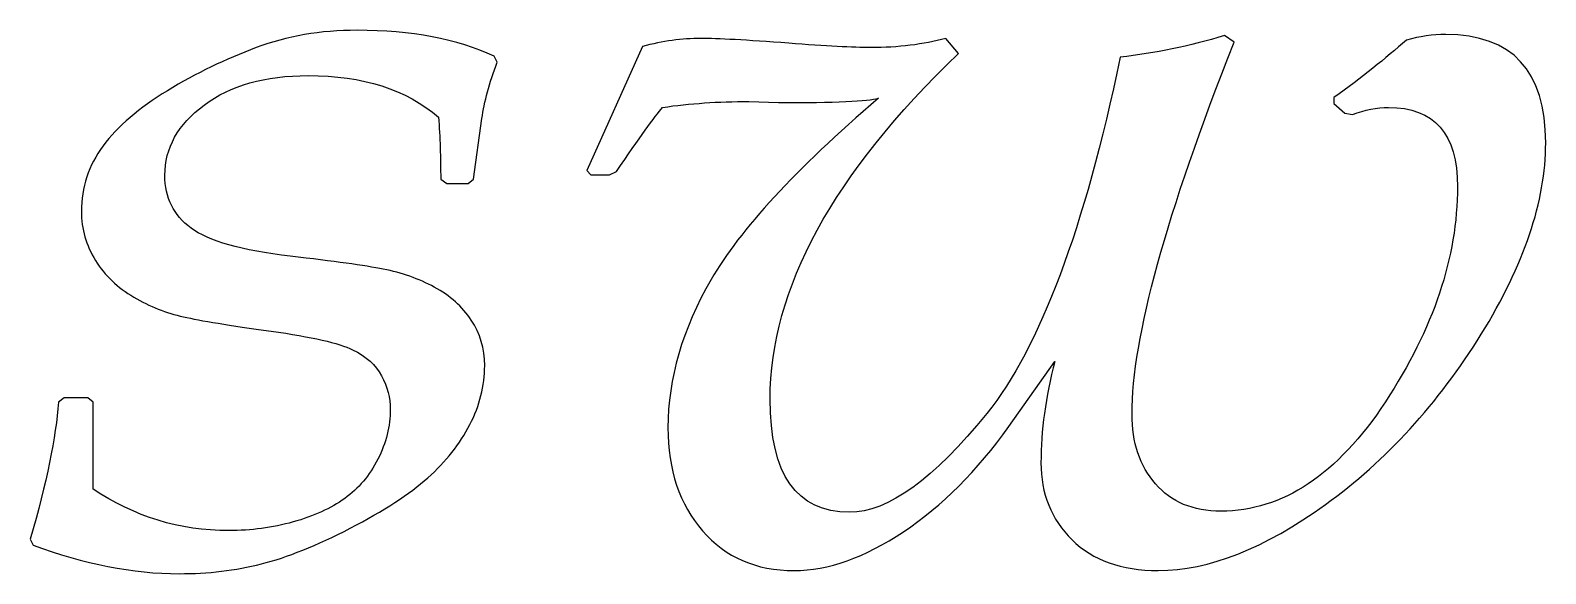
# Model space of a CAD drawing. Header units: millimetres. Extents: x -130 to 142, y -87 to 88.
# Drawn here: x -13.04 to 5.89, y 53.05 to 59.84 of the extents above; entities that cross this region are included whole.
import ezdxf

# ---------------------------------------------------------------- set-up
doc = ezdxf.new("R2010")
doc.units = ezdxf.units.MM
doc.header["$MEASUREMENT"] = 0
doc.layers.add('21', color=7, linetype='Continuous')

msp = doc.modelspace()

# ---------------------------------------------------------------- linework, layer by layer
at = {"layer": '21', "color": 250}
for points in [[(-13.035, 53.4832), (-12.8323, 54.1933), (-12.7148, 54.7632), (-12.6824, 55.1952), (-12.6824, 55.1952), (-12.6824, 55.1952), (-12.6118, 55.248), (-12.6118, 55.248), (-12.6118, 55.248), (-12.6118, 55.248), (-12.3179, 55.248), (-12.3179, 55.248), (-12.3179, 55.248), (-12.3179, 55.248), (-12.2504, 55.1952), (-12.2504, 55.1952), (-12.2504, 55.1952), (-12.2504, 55.1952), (-12.2504, 54.1105), (-12.2504, 54.1105), (-12.2504, 54.1105), (-11.733, 53.7635), (-11.1687, 53.5912), (-10.5543, 53.5912), (-10.5543, 53.5912), (-10.2781, 53.5912), (-10.0106, 53.6279), (-9.752, 53.6992), (-9.752, 53.6992), (-9.4962, 53.7704), (-9.2788, 53.8692), (-9.1083, 53.9933), (-9.1083, 53.9933), (-8.9348, 54.1151), (-8.7967, 54.2806), (-8.6939, 54.4828), (-8.6939, 54.4828), (-8.5909, 54.6873), (-8.5381, 54.8964), (-8.5381, 55.1056), (-8.5381, 55.1056), (-8.5381, 55.2503), (-8.5762, 55.3882), (-8.6468, 55.5238), (-8.6468, 55.5238), (-8.7174, 55.6594), (-8.8379, 55.7674), (-9.0084, 55.8501), (-9.0084, 55.8501), (-9.1787, 55.9329), (-9.5168, 56.011), (-10.0283, 56.0822), (-10.0283, 56.0822), (-10.5455, 56.1535), (-10.91, 56.2132), (-11.1216, 56.2615), (-11.1216, 56.2615), (-11.3362, 56.3074), (-11.5419, 56.3902), (-11.7418, 56.5074), (-11.7418, 56.5074), (-11.9447, 56.6246), (-12.1034, 56.7762), (-12.2209, 56.9647), (-12.2209, 56.9647), (-12.3385, 57.1531), (-12.3973, 57.3576), (-12.3973, 57.5782), (-12.3973, 57.5782), (-12.3973, 57.8793), (-12.3061, 58.1504), (-12.1269, 58.3963), (-12.1269, 58.3963), (-11.9447, 58.6399), (-11.6772, 58.8697), (-11.3215, 59.0857), (-11.3215, 59.0857), (-10.9658, 59.3017), (-10.5955, 59.481), (-10.2134, 59.6235), (-10.2134, 59.6235), (-9.8313, 59.7682), (-9.411, 59.8395), (-8.9525, 59.8395), (-8.9525, 59.8395), (-8.2764, 59.8395), (-7.7032, 59.7315), (-7.2389, 59.5155), (-7.2389, 59.5155), (-7.2389, 59.5155), (-7.2036, 59.4419), (-7.2036, 59.4419), (-7.2036, 59.4419), (-7.3006, 59.1822), (-7.3653, 58.9456), (-7.3946, 58.7364), (-7.3946, 58.7364), (-7.3946, 58.7364), (-7.4976, 57.9804), (-7.4976, 57.9804), (-7.4976, 57.9804), (-7.4976, 57.9804), (-7.5651, 57.9275), (-7.5651, 57.9275), (-7.5651, 57.9275), (-7.5651, 57.9275), (-7.8325, 57.9275), (-7.8325, 57.9275), (-7.8325, 57.9275), (-7.8325, 57.9275), (-7.909, 57.9804), (-7.909, 57.9804), (-7.909, 57.9804), (-7.909, 58.247), (-7.9179, 58.5043), (-7.9355, 58.7548), (-7.9355, 58.7548), (-8.3381, 59.1018), (-8.8819, 59.2742), (-9.5639, 59.2742), (-9.5639, 59.2742), (-10.1046, 59.2742), (-10.5367, 59.1524), (-10.863, 58.9065), (-10.863, 58.9065), (-11.1922, 58.6629), (-11.3539, 58.3688), (-11.3539, 58.0286), (-11.3539, 58.0286), (-11.3539, 57.7506), (-11.245, 57.53), (-11.0276, 57.3691), (-11.0276, 57.3691), (-10.81, 57.2083), (-10.3956, 57.0911), (-9.7872, 57.0175), (-9.7872, 57.0175), (-9.2435, 56.9555), (-8.8555, 56.9026), (-8.6262, 56.8567), (-8.6262, 56.8567), (-8.397, 56.813), (-8.1824, 56.7372), (-7.9883, 56.6314), (-7.9883, 56.6314), (-7.7915, 56.5257), (-7.6386, 56.3902), (-7.527, 56.2201), (-7.527, 56.2201), (-7.4152, 56.0523), (-7.3594, 55.8639), (-7.3594, 55.6525), (-7.3594, 55.6525), (-7.3594, 55.3997), (-7.4211, 55.1538), (-7.5445, 54.9148), (-7.5445, 54.9148), (-7.6681, 54.6735), (-7.8443, 54.4529), (-8.0707, 54.2507), (-8.0707, 54.2507), (-8.297, 54.0485), (-8.6203, 53.8394), (-9.0377, 53.621), (-9.0377, 53.621), (-9.4581, 53.405), (-9.8284, 53.2557), (-10.1488, 53.1752), (-10.1488, 53.1752), (-10.4721, 53.0925), (-10.813, 53.0534), (-11.1746, 53.0534), (-11.1746, 53.0534), (-11.7536, 53.0534), (-12.362, 53.1729), (-12.9999, 53.4096), (-12.9999, 53.4096), (-12.9999, 53.4096), (-13.035, 53.4832), (-13.035, 53.4832)], [(-6.0337, 58.0355), (-6.0337, 58.0355), (-6.0837, 58.0884), (-6.0837, 58.0884), (-6.0837, 58.0884), (-6.0837, 58.0884), (-5.3871, 59.6373), (-5.3871, 59.6373), (-5.3871, 59.6373), (-5.1402, 59.7039), (-4.8962, 59.7384), (-4.6553, 59.7384), (-4.6553, 59.7384), (-4.4554, 59.7384), (-4.0908, 59.7177), (-3.5618, 59.6786), (-3.5618, 59.6786), (-3.0974, 59.6419), (-2.7564, 59.6235), (-2.536, 59.6235), (-2.536, 59.6235), (-2.1921, 59.6235), (-1.8805, 59.6625), (-1.5984, 59.7384), (-1.5984, 59.7384), (-1.5984, 59.7384), (-1.4426, 59.5499), (-1.4426, 59.5499), (-1.4426, 59.5499), (-3.0093, 58.047), (-3.794, 56.6085), (-3.794, 55.2343), (-3.794, 55.2343), (-3.794, 54.2921), (-3.4649, 53.821), (-2.8035, 53.821), (-2.8035, 53.821), (-2.3214, 53.821), (-1.7483, 54.2323), (-1.087, 55.055), (-1.087, 55.055), (-0.4227, 55.88), (0.1328, 57.3622), (0.5796, 59.504), (0.5796, 59.504), (1.0117, 59.5522), (1.4437, 59.6419), (1.8817, 59.7728), (1.8817, 59.7728), (1.8817, 59.7728), (2.0021, 59.6924), (2.0021, 59.6924), (2.0021, 59.6924), (1.1527, 57.5461), (0.7266, 55.9972), (0.7266, 55.0458), (0.7266, 55.0458), (0.7266, 54.6919), (0.8235, 54.4001), (1.0205, 54.1749), (1.0205, 54.1749), (1.2145, 53.9474), (1.4878, 53.8348), (1.8377, 53.8348), (1.8377, 53.8348), (2.6076, 53.8348), (3.2926, 54.2898), (3.8922, 55.1998), (3.8922, 55.1998), (4.4918, 56.1121), (4.7916, 57.0083), (4.7916, 57.8862), (4.7916, 57.8862), (4.7916, 58.548), (4.5036, 58.8766), (3.9303, 58.8766), (3.9303, 58.8766), (3.7863, 58.8766), (3.6364, 58.8467), (3.4806, 58.7893), (3.4806, 58.7893), (3.4806, 58.7893), (3.3866, 58.8031), (3.3866, 58.8031), (3.3866, 58.8031), (3.3866, 58.8031), (3.2484, 58.9249), (3.2484, 58.9249), (3.2484, 58.9249), (3.2484, 58.9249), (3.2484, 58.9984), (3.2484, 58.9984), (3.2484, 58.9984), (3.5953, 59.2489), (3.8951, 59.4902), (4.1538, 59.7177), (4.1538, 59.7177), (4.3213, 59.7636), (4.483, 59.7866), (4.6446, 59.7866), (4.6446, 59.7866), (5.4764, 59.7866), (5.8938, 59.3339), (5.8938, 58.4331), (5.8938, 58.4331), (5.8938, 57.7046), (5.6234, 56.9095), (5.0885, 56.0432), (5.0885, 56.0432), (4.5505, 55.1768), (3.904, 54.469), (3.1427, 53.9175), (3.1427, 53.9175), (2.3814, 53.3683), (1.6848, 53.0925), (1.0528, 53.0925), (1.0528, 53.0925), (0.5943, 53.0925), (0.2357, 53.2212), (-0.023, 53.4763), (-0.023, 53.4763), (-0.2816, 53.7337), (-0.4109, 54.0531), (-0.4109, 54.4391), (-0.4109, 54.4391), (-0.4109, 54.839), (-0.3522, 55.2618), (-0.2375, 55.7053), (-0.2375, 55.7053), (-0.2375, 55.7053), (-0.8137, 54.8919), (-0.8137, 54.8919), (-0.8137, 54.8919), (-1.2045, 54.338), (-1.6425, 53.9014), (-2.1275, 53.5774), (-2.1275, 53.5774), (-2.6124, 53.2557), (-3.068, 53.0925), (-3.4942, 53.0925), (-3.4942, 53.0925), (-3.9703, 53.0925), (-4.3525, 53.258), (-4.6376, 53.5889), (-4.6376, 53.5889), (-4.9257, 53.9175), (-5.0697, 54.3472), (-5.0697, 54.8781), (-5.0697, 54.8781), (-5.0697, 55.4893), (-4.8904, 56.1052), (-4.5317, 56.7257), (-4.5317, 56.7257), (-4.1732, 57.3484), (-3.4766, 58.1022), (-2.442, 58.9915), (-2.442, 58.9915), (-2.5684, 58.9547), (-2.9857, 58.9364), (-3.6911, 58.9364), (-3.6911, 58.9364), (-3.6911, 58.9364), (-4.0615, 58.9501), (-4.0615, 58.9501), (-4.0615, 58.9501), (-4.4406, 58.9501), (-4.7993, 58.9272), (-5.1372, 58.8766), (-5.1372, 58.8766), (-5.2343, 58.764), (-5.4282, 58.4974), (-5.7133, 58.0746), (-5.7133, 58.0746), (-5.7133, 58.0746), (-5.8016, 58.0355), (-5.8016, 58.0355), (-5.8016, 58.0355), (-5.8016, 58.0355), (-6.0337, 58.0355), (-6.0337, 58.0355)]]:
    msp.add_open_spline(points, degree=3, knots=[0, 0, 0, 0, 0.0217391, 0.0217391, 0.0217391, 0.0217391, 0.0434783, 0.0434783, 0.0434783, 0.0434783, 0.0652174, 0.0652174, 0.0652174, 0.0652174, 0.0869565, 0.0869565, 0.0869565, 0.0869565, 0.1086957, 0.1086957, 0.1086957, 0.1086957, 0.1304348, 0.1304348, 0.1304348, 0.1304348, 0.1521739, 0.1521739, 0.1521739, 0.1521739, 0.173913, 0.173913, 0.173913, 0.173913, 0.1956522, 0.1956522, 0.1956522, 0.1956522, 0.2173913, 0.2173913, 0.2173913, 0.2173913, 0.2391304, 0.2391304, 0.2391304, 0.2391304, 0.2608696, 0.2608696, 0.2608696, 0.2608696, 0.2826087, 0.2826087, 0.2826087, 0.2826087, 0.3043478, 0.3043478, 0.3043478, 0.3043478, 0.326087, 0.326087, 0.326087, 0.326087, 0.3478261, 0.3478261, 0.3478261, 0.3478261, 0.3695652, 0.3695652, 0.3695652, 0.3695652, 0.3913043, 0.3913043, 0.3913043, 0.3913043, 0.4130435, 0.4130435, 0.4130435, 0.4130435, 0.4347826, 0.4347826, 0.4347826, 0.4347826, 0.4565217, 0.4565217, 0.4565217, 0.4565217, 0.4782609, 0.4782609, 0.4782609, 0.4782609, 0.5, 0.5, 0.5, 0.5, 0.5217391, 0.5217391, 0.5217391, 0.5217391, 0.5434783, 0.5434783, 0.5434783, 0.5434783, 0.5652174, 0.5652174, 0.5652174, 0.5652174, 0.5869565, 0.5869565, 0.5869565, 0.5869565, 0.6086957, 0.6086957, 0.6086957, 0.6086957, 0.6304348, 0.6304348, 0.6304348, 0.6304348, 0.6521739, 0.6521739, 0.6521739, 0.6521739, 0.673913, 0.673913, 0.673913, 0.673913, 0.6956522, 0.6956522, 0.6956522, 0.6956522, 0.7173913, 0.7173913, 0.7173913, 0.7173913, 0.7391304, 0.7391304, 0.7391304, 0.7391304, 0.7608696, 0.7608696, 0.7608696, 0.7608696, 0.7826087, 0.7826087, 0.7826087, 0.7826087, 0.8043478, 0.8043478, 0.8043478, 0.8043478, 0.826087, 0.826087, 0.826087, 0.826087, 0.8478261, 0.8478261, 0.8478261, 0.8478261, 0.8695652, 0.8695652, 0.8695652, 0.8695652, 0.8913043, 0.8913043, 0.8913043, 0.8913043, 0.9130435, 0.9130435, 0.9130435, 0.9130435, 0.9347826, 0.9347826, 0.9347826, 0.9347826, 0.9565217, 0.9565217, 0.9565217, 0.9565217, 1, 1, 1, 1], dxfattribs=at)

doc.saveas('drawing.dxf')
